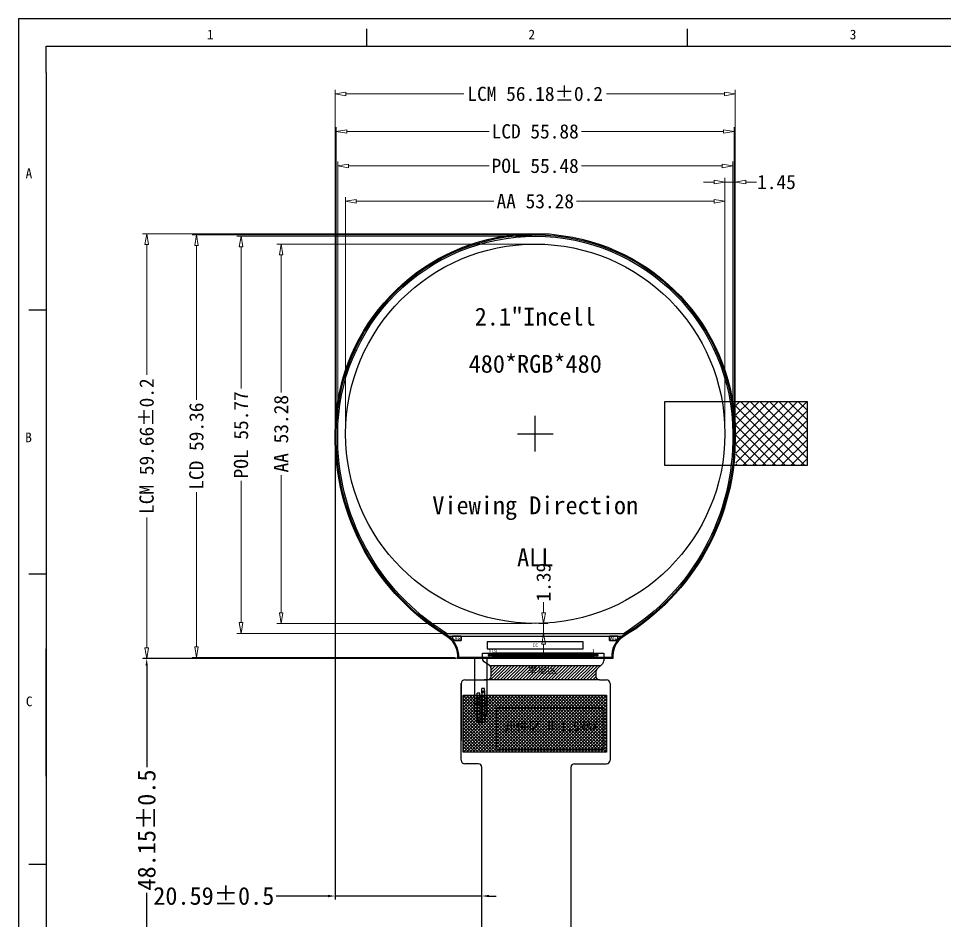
# Model space of a CAD drawing. Header units: millimetres. Extents: x 926 to 2373, y 379 to 806.
# Drawn here: x 1513.6 to 1643.8, y 470.6 to 597.4 of the extents above; entities that cross this region are included whole.
import ezdxf
from ezdxf.enums import TextEntityAlignment as Align

# ---------------------------------------------------------------- set-up
doc = ezdxf.new("R2010")
doc.units = ezdxf.units.MM
doc.layers.add('DIM', color=3, linetype='Continuous', lineweight=20)
for name, color, linetype in [('FPC', 5, 'Continuous'), ('ITO', 3, 'Continuous'), ('LCD', 4, 'Continuous'), ('LCD_FPC', 22, 'Continuous'), ('Y10', 2, 'Continuous'), ('Y8', 6, 'Continuous'), ('标 注', 3, 'Continuous')]:
    doc.layers.add(name, color=color, linetype=linetype)
doc.styles.get("Standard").update_dxf_attribs({"font": 'txt', "bigfont": 'gbcbig.shx'})
doc.styles.add('VIEW 2.5', font='', dxfattribs={"height": 2.5})
doc.styles.add('宋', font='', dxfattribs={"height": 2})
doc.styles.add('宋体', font='')
doc.styles.get('VIEW 2.5').set_extended_font_data('SimSun')
doc.styles.get('宋').set_extended_font_data('SimSun')
doc.styles.get('宋体').set_extended_font_data('SimSun')
doc.dimstyles.new('ISO-25$0', dxfattribs={"dimtxt": 2, "dimasz": 1.5, "dimexe": 0.6, "dimexo": 0.5, "dimgap": 0.2, "dimtad": 0, "dimzin": 1, "dimdsep": 46, "dimtxsty": '宋体', "dimblk": 'CLOSEDBLANK', "dimcen": 2.5, "dimclrd": 3, "dimclre": 3, "dimclrt": 7, "dimadec": 0, "dimazin": 0, "dimtfac": 1, "dimtmove": 0, "dimatfit": 3, "dimldrblk": 'CLOSEDBLANK', "dimfxl": 1, "dimlwd": 5, "dimlwe": 5, "dimarcsym": 0})
doc.dimstyles.new('VIEW 2.5', dxfattribs={"dimtxt": 1, "dimasz": 1, "dimexe": 0.5, "dimexo": 0.2, "dimgap": 0.09, "dimtad": 1, "dimdsep": 46, "dimtxsty": 'VIEW 2.5', "dimcen": 0.09, "dimclrd": 256, "dimclre": 256, "dimclrt": 256, "dimadec": 0, "dimazin": 0, "dimtp": 0.01, "dimtm": 0.01, "dimtfac": 0.6, "dimtmove": 0, "dimatfit": 0, "dimfxl": 1, "dimtolj": 1, "dimtzin": 0, "dimarcsym": 0})

# ---------------------------------------------------------------- blocks, each defined once
blk = doc.blocks.new('_ClosedBlank')
at = {"layer": 'DIM', "color": 0, "linetype": 'Continuous', "lineweight": -2}
for p, q in [((-1, 0.167), (0, 0)), ((-1, 0.167), (-1, -0.167)), ((0, 0), (-1, -0.167))]:
    blk.add_line(p, q, dxfattribs=at)
blk = doc.blocks.new('*D20')
at = {"color": 3, "lineweight": 5, "transparency": 16777216}
for p, q in [((1559.57, 539.61), (1559.57, 572.35)), ((1561.07, 571.75), (1580.41, 571.75)), ((1611.34, 571.75), (1592, 571.75)), ((1612.84, 539.61), (1612.84, 572.35))]:
    blk.add_line(p, q, dxfattribs=at)
at = {"layer": 'Defpoints', "color": 0, "transparency": 16777216}
for p in [(1612.84, 571.75), (1559.57, 539.11), (1612.84, 539.11)]:
    blk.add_point(p, dxfattribs=at)
at = {"color": 3, "lineweight": 5, "transparency": 16777216, "xscale": 1.5, "yscale": 1.5, "zscale": 1.5, "rotation": 180}
blk.add_blockref('_ClosedBlank', (1559.57, 571.75), dxfattribs=at)
at = {"color": 3, "lineweight": 5, "transparency": 16777216, "xscale": 1.5, "yscale": 1.5, "zscale": 1.5}
blk.add_blockref('_ClosedBlank', (1612.84, 571.75), dxfattribs=at)
at = {"color": 7, "transparency": 16777216, "insert": (1586.21, 571.75), "char_height": 2, "attachment_point": 5, "style": '宋体'}
blk.add_mtext('AA 53.28', dxfattribs=at)
blk = doc.blocks.new('*D21')
at = {"color": 3, "lineweight": 5, "transparency": 16777216}
for p, q in [((1558.46, 539.61), (1558.46, 577.32)), ((1613.94, 539.61), (1613.94, 577.32)), ((1559.96, 576.72), (1579.72, 576.72)), ((1612.44, 576.72), (1592.69, 576.72))]:
    blk.add_line(p, q, dxfattribs=at)
at = {"layer": 'Defpoints', "color": 0, "transparency": 16777216}
for p in [(1613.94, 576.72), (1558.46, 539.11), (1613.94, 539.11)]:
    blk.add_point(p, dxfattribs=at)
at = {"color": 3, "lineweight": 5, "transparency": 16777216, "xscale": 1.5, "yscale": 1.5, "zscale": 1.5, "rotation": 180}
blk.add_blockref('_ClosedBlank', (1558.46, 576.72), dxfattribs=at)
at = {"color": 3, "lineweight": 5, "transparency": 16777216, "xscale": 1.5, "yscale": 1.5, "zscale": 1.5}
blk.add_blockref('_ClosedBlank', (1613.94, 576.72), dxfattribs=at)
at = {"color": 7, "transparency": 16777216, "insert": (1586.2, 576.72), "char_height": 2, "attachment_point": 5, "style": '宋体'}
blk.add_mtext('POL 55.48', dxfattribs=at)
blk = doc.blocks.new('*D22')
at = {"color": 3, "lineweight": 5, "transparency": 16777216}
for p, q in [((1558.26, 539.61), (1558.26, 582.16)), ((1614.14, 539.61), (1614.14, 582.16)), ((1559.76, 581.56), (1579.73, 581.56)), ((1612.64, 581.56), (1592.68, 581.56))]:
    blk.add_line(p, q, dxfattribs=at)
at = {"layer": 'Defpoints', "color": 0, "transparency": 16777216}
for p in [(1614.14, 581.56), (1558.26, 539.11), (1614.14, 539.11)]:
    blk.add_point(p, dxfattribs=at)
at = {"color": 3, "lineweight": 5, "transparency": 16777216, "xscale": 1.5, "yscale": 1.5, "zscale": 1.5, "rotation": 180}
blk.add_blockref('_ClosedBlank', (1558.26, 581.56), dxfattribs=at)
at = {"color": 3, "lineweight": 5, "transparency": 16777216, "xscale": 1.5, "yscale": 1.5, "zscale": 1.5}
blk.add_blockref('_ClosedBlank', (1614.14, 581.56), dxfattribs=at)
at = {"color": 7, "transparency": 16777216, "insert": (1586.2, 581.56), "char_height": 2, "attachment_point": 5, "style": '宋体'}
blk.add_mtext('LCD 55.88', dxfattribs=at)
blk = doc.blocks.new('*D23')
at = {"color": 3, "lineweight": 5, "transparency": 16777216}
for p, q in [((1558.11, 539.61), (1558.11, 587.43)), ((1614.29, 539.61), (1614.29, 587.43)), ((1559.61, 586.83), (1576.18, 586.83)), ((1612.79, 586.83), (1596.23, 586.83))]:
    blk.add_line(p, q, dxfattribs=at)
at = {"layer": 'Defpoints', "color": 0, "transparency": 16777216}
for p in [(1558.11, 586.83), (1558.11, 539.11), (1614.29, 539.11)]:
    blk.add_point(p, dxfattribs=at)
at = {"color": 3, "lineweight": 5, "transparency": 16777216, "xscale": 1.5, "yscale": 1.5, "zscale": 1.5, "rotation": 180}
blk.add_blockref('_ClosedBlank', (1558.11, 586.83), dxfattribs=at)
at = {"color": 3, "lineweight": 5, "transparency": 16777216, "xscale": 1.5, "yscale": 1.5, "zscale": 1.5}
blk.add_blockref('_ClosedBlank', (1614.29, 586.83), dxfattribs=at)
at = {"color": 7, "transparency": 16777216, "insert": (1586.2, 586.83), "char_height": 2, "attachment_point": 5, "style": '宋体'}
blk.add_mtext('LCM 56.18%%P0.2', dxfattribs=at)
blk = doc.blocks.new('*D24')
at = {"color": 3, "lineweight": 5, "transparency": 16777216}
for p, q in [((1611.34, 574.45), (1609.84, 574.45)), ((1612.84, 539.61), (1612.84, 575.05)), ((1612.84, 574.45), (1614.29, 574.45)), ((1614.29, 539.61), (1614.29, 575.05)), ((1615.79, 574.45), (1617.29, 574.45))]:
    blk.add_line(p, q, dxfattribs=at)
at = {"layer": 'Defpoints', "color": 0, "transparency": 16777216}
for p in [(1614.29, 574.45), (1612.84, 539.11), (1614.29, 539.11)]:
    blk.add_point(p, dxfattribs=at)
at = {"color": 3, "lineweight": 5, "transparency": 16777216, "xscale": 1.5, "yscale": 1.5, "zscale": 1.5}
blk.add_blockref('_ClosedBlank', (1612.84, 574.45), dxfattribs=at)
at = {"color": 3, "lineweight": 5, "transparency": 16777216, "xscale": 1.5, "yscale": 1.5, "zscale": 1.5, "rotation": 180}
blk.add_blockref('_ClosedBlank', (1614.29, 574.45), dxfattribs=at)
at = {"color": 7, "transparency": 16777216, "insert": (1620.09, 574.45), "char_height": 2, "attachment_point": 5, "style": '宋体'}
blk.add_mtext('1.45', dxfattribs=at)
blk = doc.blocks.new('*D25')
at = {"color": 3, "lineweight": 5, "transparency": 16777216}
for p, q in [((1585.71, 565.75), (1549.92, 565.75)), ((1550.52, 564.25), (1550.52, 544.9)), ((1550.52, 513.97), (1550.52, 533.31)), ((1585.71, 512.47), (1549.92, 512.47))]:
    blk.add_line(p, q, dxfattribs=at)
at = {"layer": 'Defpoints', "color": 0, "transparency": 16777216}
for p in [(1586.21, 565.75), (1550.52, 512.47), (1586.21, 512.47)]:
    blk.add_point(p, dxfattribs=at)
at = {"color": 3, "lineweight": 5, "transparency": 16777216, "xscale": 1.5, "yscale": 1.5, "zscale": 1.5}
for p, rotation in [((1550.52, 565.75), 90), ((1550.52, 512.47), 270)]:
    blk.add_blockref('_ClosedBlank', p, dxfattribs=dict(at, rotation=rotation))
at = {"color": 7, "transparency": 16777216, "insert": (1550.52, 539.11), "char_height": 2, "attachment_point": 5, "rotation": 90, "style": '宋体'}
blk.add_mtext('AA 53.28', dxfattribs=at)
blk = doc.blocks.new('*D26')
at = {"color": 3, "lineweight": 5, "transparency": 16777216}
for p, q in [((1585.71, 566.85), (1544.29, 566.85)), ((1544.89, 565.35), (1544.89, 545.45)), ((1544.89, 512.58), (1544.89, 532.48)), ((1573.24, 511.08), (1544.29, 511.08))]:
    blk.add_line(p, q, dxfattribs=at)
at = {"layer": 'Defpoints', "color": 0, "transparency": 16777216}
for p in [(1544.89, 566.85), (1586.21, 566.85), (1573.74, 511.08)]:
    blk.add_point(p, dxfattribs=at)
at = {"color": 3, "lineweight": 5, "transparency": 16777216, "xscale": 1.5, "yscale": 1.5, "zscale": 1.5}
for p, rotation in [((1544.89, 566.85), 90), ((1544.89, 511.08), 270)]:
    blk.add_blockref('_ClosedBlank', p, dxfattribs=dict(at, rotation=rotation))
at = {"color": 7, "transparency": 16777216, "insert": (1544.89, 538.96), "char_height": 2, "attachment_point": 5, "rotation": 90, "style": '宋体'}
blk.add_mtext('POL 55.77', dxfattribs=at)
blk = doc.blocks.new('*D27')
at = {"color": 3, "lineweight": 5, "transparency": 16777216}
for p, q in [((1585.71, 567.05), (1538.02, 567.05)), ((1538.62, 565.55), (1538.62, 543.85)), ((1538.62, 509.19), (1538.62, 530.89)), ((1574.96, 507.69), (1538.02, 507.69))]:
    blk.add_line(p, q, dxfattribs=at)
at = {"layer": 'Defpoints', "color": 0, "transparency": 16777216}
for p in [(1586.21, 567.05), (1538.62, 507.69), (1575.46, 507.69)]:
    blk.add_point(p, dxfattribs=at)
at = {"color": 3, "lineweight": 5, "transparency": 16777216, "xscale": 1.5, "yscale": 1.5, "zscale": 1.5}
for p, rotation in [((1538.62, 567.05), 90), ((1538.62, 507.69), 270)]:
    blk.add_blockref('_ClosedBlank', p, dxfattribs=dict(at, rotation=rotation))
at = {"color": 7, "transparency": 16777216, "insert": (1538.62, 537.37), "char_height": 2, "attachment_point": 5, "rotation": 90, "style": '宋体'}
blk.add_mtext('LCD 59.36', dxfattribs=at)
blk = doc.blocks.new('*D28')
at = {"color": 3, "lineweight": 5, "transparency": 16777216}
for p, q in [((1585.7, 567.2), (1531.03, 567.2)), ((1531.63, 565.7), (1531.63, 547.39)), ((1531.63, 509.04), (1531.63, 527.35)), ((1574.8, 507.54), (1531.03, 507.54))]:
    blk.add_line(p, q, dxfattribs=at)
at = {"layer": 'Defpoints', "color": 0, "transparency": 16777216}
for p in [(1586.2, 567.2), (1531.63, 507.54), (1575.3, 507.54)]:
    blk.add_point(p, dxfattribs=at)
at = {"color": 3, "lineweight": 5, "transparency": 16777216, "xscale": 1.5, "yscale": 1.5, "zscale": 1.5}
for p, rotation in [((1531.63, 567.2), 90), ((1531.63, 507.54), 270)]:
    blk.add_blockref('_ClosedBlank', p, dxfattribs=dict(at, rotation=rotation))
at = {"color": 7, "transparency": 16777216, "insert": (1531.63, 537.37), "char_height": 2, "attachment_point": 5, "rotation": 90, "style": '宋体'}
blk.add_mtext('LCM 59.66%%P0.2', dxfattribs=at)
blk = doc.blocks.new('zw$2208')
at = {"color": 4}
for p, q in [((0, -2.5), (0, 2.5)), ((-2.5, 0), (2.5, 0))]:
    blk.add_line(p, q, dxfattribs=at)
at = {"layer": 'FPC', "color": 6}
blk.add_line((-12.47, -28.03), (12.47, -28.03), dxfattribs=at)
at = {"layer": 'FPC', "color": 4}
blk.add_line((-12.2, -28.43), (12.2, -28.43), dxfattribs=at)
blk.add_lwpolyline([(12.2, -28.43, 0.256908), (10.74, -31.42), (-10.74, -31.42, 0.256895), (-12.2, -28.43, -0.267647), (-27.94, 0, -0.414214), (0, 27.94, -0.414183), (27.94, 0, -0.268327), (12.2, -28.43)], format="xyb", dxfattribs=at)
at = {"layer": 'FPC', "color": 6}
blk.add_lwpolyline([(-12.47, -28.03, -0.264032), (-27.74, 0, -0.414232), (0, 27.74, -0.414202), (27.74, 0, -0.264698), (12.47, -28.03)], format="xyb", dxfattribs=at)
at = {"layer": 'FPC', "color": 4}
blk.add_circle((0, 0), 26.64, dxfattribs=at)
at = {"layer": 'ITO', "color": 2}
for points in [[(-10.41, -28.43), (-10.41, -29.03), (-10.42, -29.03), (-11.35, -29.03), (-11.36, -29.03), (-11.36, -29.02), (-11.37, -29.01), (-11.38, -29), (-11.38, -28.99), (-11.39, -28.99), (-11.4, -28.98), (-11.4, -28.97), (-11.41, -28.96), (-11.42, -28.95), (-11.42, -28.94), (-11.43, -28.93), (-11.44, -28.93), (-11.45, -28.92), (-11.45, -28.91), (-11.46, -28.9), (-11.47, -28.89), (-11.48, -28.88), (-11.48, -28.88), (-11.49, -28.87), (-11.5, -28.86), (-11.5, -28.85), (-11.51, -28.84), (-11.52, -28.83), (-11.53, -28.83), (-11.53, -28.82), (-11.54, -28.81), (-11.55, -28.8), (-11.56, -28.79), (-11.56, -28.79), (-11.57, -28.78), (-11.58, -28.77), (-11.59, -28.76), (-11.59, -28.75), (-11.6, -28.75), (-11.61, -28.74), (-11.61, -28.73), (-11.61, -28.43), (-10.41, -28.43)], [(10.41, -28.43), (10.41, -29.03), (10.42, -29.03), (11.35, -29.03), (11.35, -29.03), (11.36, -29.02), (11.37, -29.01), (11.37, -29), (11.38, -28.99), (11.39, -28.99), (11.4, -28.98), (11.4, -28.97), (11.41, -28.96), (11.42, -28.95), (11.42, -28.94), (11.43, -28.93), (11.44, -28.93), (11.45, -28.92), (11.45, -28.91), (11.46, -28.9), (11.47, -28.89), (11.47, -28.88), (11.48, -28.88), (11.49, -28.87), (11.5, -28.86), (11.5, -28.85), (11.51, -28.84), (11.52, -28.83), (11.53, -28.83), (11.53, -28.82), (11.54, -28.81), (11.55, -28.8), (11.56, -28.79), (11.56, -28.79), (11.57, -28.78), (11.58, -28.77), (11.59, -28.76), (11.59, -28.75), (11.6, -28.75), (11.61, -28.74), (11.61, -28.73), (11.61, -28.43), (10.41, -28.43)]]:
    blk.add_lwpolyline(points, dxfattribs=at)
at = {"layer": 'Y10'}
for points in [[(-6.73, -30.19), (6.73, -30.19), (6.73, -29.22), (-6.73, -29.22), (-6.73, -30.19)], [(-6.02, -31.32), (-6.02, -30.82), (8.22, -30.82), (8.22, -31.32), (-6.02, -31.32), (-5.94, -31.32), (-5.94, -30.82), (-6.02, -30.82), (-6.02, -31.32)], [(-5.9, -31.32), (-5.82, -31.32), (-5.82, -30.82), (-5.9, -30.82), (-5.9, -31.32)], [(-5.78, -31.32), (-5.7, -31.32), (-5.7, -30.82), (-5.78, -30.82), (-5.78, -31.32)], [(-5.66, -31.32), (-5.58, -31.32), (-5.58, -30.82), (-5.66, -30.82), (-5.66, -31.32)], [(-5.54, -31.32), (-5.46, -31.32), (-5.46, -30.82), (-5.54, -30.82), (-5.54, -31.32)], [(-5.42, -31.32), (-5.34, -31.32), (-5.34, -30.82), (-5.42, -30.82), (-5.42, -31.32)], [(-5.3, -31.32), (-5.22, -31.32), (-5.22, -30.82), (-5.3, -30.82), (-5.3, -31.32)], [(-5.18, -31.32), (-5.1, -31.32), (-5.1, -30.82), (-5.18, -30.82), (-5.18, -31.32)], [(-5.06, -31.32), (-4.98, -31.32), (-4.98, -30.82), (-5.06, -30.82), (-5.06, -31.32)], [(-4.94, -31.32), (-4.86, -31.32), (-4.86, -30.82), (-4.94, -30.82), (-4.94, -31.32)], [(-4.82, -31.32), (-4.74, -31.32), (-4.74, -30.82), (-4.82, -30.82), (-4.82, -31.32)], [(-4.7, -31.32), (-4.62, -31.32), (-4.62, -30.82), (-4.7, -30.82), (-4.7, -31.32)], [(-4.58, -31.32), (-4.5, -31.32), (-4.5, -30.82), (-4.58, -30.82), (-4.58, -31.32)], [(-4.46, -31.32), (-4.38, -31.32), (-4.38, -30.82), (-4.46, -30.82), (-4.46, -31.32)], [(-4.34, -31.32), (-4.26, -31.32), (-4.26, -30.82), (-4.34, -30.82), (-4.34, -31.32)], [(-4.22, -31.32), (-4.14, -31.32), (-4.14, -30.82), (-4.22, -30.82), (-4.22, -31.32)], [(-4.1, -31.32), (-4.02, -31.32), (-4.02, -30.82), (-4.1, -30.82), (-4.1, -31.32)], [(-3.98, -31.32), (-3.9, -31.32), (-3.9, -30.82), (-3.98, -30.82), (-3.98, -31.32)], [(-3.86, -31.32), (-3.78, -31.32), (-3.78, -30.82), (-3.86, -30.82), (-3.86, -31.32)], [(-3.74, -31.32), (-3.66, -31.32), (-3.66, -30.82), (-3.74, -30.82), (-3.74, -31.32)], [(-3.62, -31.32), (-3.54, -31.32), (-3.54, -30.82), (-3.62, -30.82), (-3.62, -31.32)], [(-3.5, -31.32), (-3.42, -31.32), (-3.42, -30.82), (-3.5, -30.82), (-3.5, -31.32)], [(-3.38, -31.32), (-3.3, -31.32), (-3.3, -30.82), (-3.38, -30.82), (-3.38, -31.32)], [(-3.26, -31.32), (-3.18, -31.32), (-3.18, -30.82), (-3.26, -30.82), (-3.26, -31.32)], [(-3.14, -31.32), (-3.06, -31.32), (-3.06, -30.82), (-3.14, -30.82), (-3.14, -31.32)], [(-3.02, -31.32), (-2.94, -31.32), (-2.94, -30.82), (-3.02, -30.82), (-3.02, -31.32)], [(-2.9, -31.32), (-2.82, -31.32), (-2.82, -30.82), (-2.9, -30.82), (-2.9, -31.32)], [(-2.78, -31.32), (-2.7, -31.32), (-2.7, -30.82), (-2.78, -30.82), (-2.78, -31.32)], [(-2.66, -31.32), (-2.58, -31.32), (-2.58, -30.82), (-2.66, -30.82), (-2.66, -31.32)], [(-2.54, -31.32), (-2.46, -31.32), (-2.46, -30.82), (-2.54, -30.82), (-2.54, -31.32)], [(-2.42, -31.32), (-2.34, -31.32), (-2.34, -30.82), (-2.42, -30.82), (-2.42, -31.32)], [(-2.3, -31.32), (-2.22, -31.32), (-2.22, -30.82), (-2.3, -30.82), (-2.3, -31.32)], [(-2.18, -31.32), (-2.1, -31.32), (-2.1, -30.82), (-2.18, -30.82), (-2.18, -31.32)], [(-2.06, -31.32), (-1.98, -31.32), (-1.98, -30.82), (-2.06, -30.82), (-2.06, -31.32)], [(-1.94, -31.32), (-1.86, -31.32), (-1.86, -30.82), (-1.94, -30.82), (-1.94, -31.32)], [(-1.82, -31.32), (-1.74, -31.32), (-1.74, -30.82), (-1.82, -30.82), (-1.82, -31.32)], [(-1.7, -31.32), (-1.62, -31.32), (-1.62, -30.82), (-1.7, -30.82), (-1.7, -31.32)], [(-1.58, -31.32), (-1.5, -31.32), (-1.5, -30.82), (-1.58, -30.82), (-1.58, -31.32)], [(-1.46, -31.32), (-1.38, -31.32), (-1.38, -30.82), (-1.46, -30.82), (-1.46, -31.32)], [(-1.34, -31.32), (-1.26, -31.32), (-1.26, -30.82), (-1.34, -30.82), (-1.34, -31.32)], [(-1.22, -31.32), (-1.14, -31.32), (-1.14, -30.82), (-1.22, -30.82), (-1.22, -31.32)], [(-1.1, -31.32), (-1.02, -31.32), (-1.02, -30.82), (-1.1, -30.82), (-1.1, -31.32)], [(-0.98, -31.32), (-0.9, -31.32), (-0.9, -30.82), (-0.98, -30.82), (-0.98, -31.32)], [(-0.86, -31.32), (-0.78, -31.32), (-0.78, -30.82), (-0.86, -30.82), (-0.86, -31.32)], [(-0.74, -31.32), (-0.66, -31.32), (-0.66, -30.82), (-0.74, -30.82), (-0.74, -31.32)], [(-0.62, -31.32), (-0.54, -31.32), (-0.54, -30.82), (-0.62, -30.82), (-0.62, -31.32)], [(-0.5, -31.32), (-0.42, -31.32), (-0.42, -30.82), (-0.5, -30.82), (-0.5, -31.32)], [(-0.38, -31.32), (-0.3, -31.32), (-0.3, -30.82), (-0.38, -30.82), (-0.38, -31.32)], [(-0.26, -31.32), (-0.18, -31.32), (-0.18, -30.82), (-0.26, -30.82), (-0.26, -31.32)], [(-0.14, -31.32), (-0.06, -31.32), (-0.06, -30.82), (-0.14, -30.82), (-0.14, -31.32)], [(-0.02, -31.32), (0.06, -31.32), (0.06, -30.82), (-0.02, -30.82), (-0.02, -31.32)], [(0.1, -31.32), (0.18, -31.32), (0.18, -30.82), (0.1, -30.82), (0.1, -31.32)], [(0.22, -31.32), (0.3, -31.32), (0.3, -30.82), (0.22, -30.82), (0.22, -31.32)], [(0.34, -31.32), (0.42, -31.32), (0.42, -30.82), (0.34, -30.82), (0.34, -31.32)], [(0.46, -31.32), (0.54, -31.32), (0.54, -30.82), (0.46, -30.82), (0.46, -31.32)], [(0.58, -31.32), (0.66, -31.32), (0.66, -30.82), (0.58, -30.82), (0.58, -31.32)], [(0.7, -31.32), (0.78, -31.32), (0.78, -30.82), (0.7, -30.82), (0.7, -31.32)], [(0.82, -31.32), (0.9, -31.32), (0.9, -30.82), (0.82, -30.82), (0.82, -31.32)], [(0.94, -31.32), (1.02, -31.32), (1.02, -30.82), (0.94, -30.82), (0.94, -31.32)], [(1.06, -31.32), (1.14, -31.32), (1.14, -30.82), (1.06, -30.82), (1.06, -31.32)], [(1.18, -31.32), (1.26, -31.32), (1.26, -30.82), (1.18, -30.82), (1.18, -31.32)], [(1.3, -31.32), (1.38, -31.32), (1.38, -30.82), (1.3, -30.82), (1.3, -31.32)], [(1.42, -31.32), (1.5, -31.32), (1.5, -30.82), (1.42, -30.82), (1.42, -31.32)], [(1.54, -31.32), (1.62, -31.32), (1.62, -30.82), (1.54, -30.82), (1.54, -31.32)], [(1.66, -31.32), (1.74, -31.32), (1.74, -30.82), (1.66, -30.82), (1.66, -31.32)], [(1.78, -31.32), (1.86, -31.32), (1.86, -30.82), (1.78, -30.82), (1.78, -31.32)], [(1.9, -31.32), (1.98, -31.32), (1.98, -30.82), (1.9, -30.82), (1.9, -31.32)], [(2.02, -31.32), (2.1, -31.32), (2.1, -30.82), (2.02, -30.82), (2.02, -31.32)], [(2.14, -31.32), (2.22, -31.32), (2.22, -30.82), (2.14, -30.82), (2.14, -31.32)], [(2.26, -31.32), (2.34, -31.32), (2.34, -30.82), (2.26, -30.82), (2.26, -31.32)], [(2.38, -31.32), (2.46, -31.32), (2.46, -30.82), (2.38, -30.82), (2.38, -31.32)], [(2.5, -31.32), (2.58, -31.32), (2.58, -30.82), (2.5, -30.82), (2.5, -31.32)], [(2.62, -31.32), (2.7, -31.32), (2.7, -30.82), (2.62, -30.82), (2.62, -31.32)], [(2.74, -31.32), (2.82, -31.32), (2.82, -30.82), (2.74, -30.82), (2.74, -31.32)], [(2.86, -31.32), (2.94, -31.32), (2.94, -30.82), (2.86, -30.82), (2.86, -31.32)], [(2.98, -31.32), (3.06, -31.32), (3.06, -30.82), (2.98, -30.82), (2.98, -31.32)], [(3.1, -31.32), (3.18, -31.32), (3.18, -30.82), (3.1, -30.82), (3.1, -31.32)], [(3.22, -31.32), (3.3, -31.32), (3.3, -30.82), (3.22, -30.82), (3.22, -31.32)], [(3.34, -31.32), (3.42, -31.32), (3.42, -30.82), (3.34, -30.82), (3.34, -31.32)], [(3.46, -31.32), (3.54, -31.32), (3.54, -30.82), (3.46, -30.82), (3.46, -31.32)], [(3.58, -31.32), (3.66, -31.32), (3.66, -30.82), (3.58, -30.82), (3.58, -31.32)], [(3.7, -31.32), (3.78, -31.32), (3.78, -30.82), (3.7, -30.82), (3.7, -31.32)], [(3.82, -31.32), (3.9, -31.32), (3.9, -30.82), (3.82, -30.82), (3.82, -31.32)], [(3.94, -31.32), (4.02, -31.32), (4.02, -30.82), (3.94, -30.82), (3.94, -31.32)], [(4.06, -31.32), (4.14, -31.32), (4.14, -30.82), (4.06, -30.82), (4.06, -31.32)], [(4.18, -31.32), (4.26, -31.32), (4.26, -30.82), (4.18, -30.82), (4.18, -31.32)], [(4.3, -31.32), (4.38, -31.32), (4.38, -30.82), (4.3, -30.82), (4.3, -31.32)], [(4.42, -31.32), (4.5, -31.32), (4.5, -30.82), (4.42, -30.82), (4.42, -31.32)], [(4.54, -31.32), (4.62, -31.32), (4.62, -30.82), (4.54, -30.82), (4.54, -31.32)], [(4.66, -31.32), (4.74, -31.32), (4.74, -30.82), (4.66, -30.82), (4.66, -31.32)], [(4.78, -31.32), (4.86, -31.32), (4.86, -30.82), (4.78, -30.82), (4.78, -31.32)], [(4.9, -31.32), (4.98, -31.32), (4.98, -30.82), (4.9, -30.82), (4.9, -31.32)], [(5.02, -31.32), (5.1, -31.32), (5.1, -30.82), (5.02, -30.82), (5.02, -31.32)], [(5.14, -31.32), (5.22, -31.32), (5.22, -30.82), (5.14, -30.82), (5.14, -31.32)], [(5.26, -31.32), (5.34, -31.32), (5.34, -30.82), (5.26, -30.82), (5.26, -31.32)], [(5.38, -31.32), (5.46, -31.32), (5.46, -30.82), (5.38, -30.82), (5.38, -31.32)], [(5.5, -31.32), (5.58, -31.32), (5.58, -30.82), (5.5, -30.82), (5.5, -31.32)], [(5.62, -31.32), (5.7, -31.32), (5.7, -30.82), (5.62, -30.82), (5.62, -31.32)], [(5.74, -31.32), (5.82, -31.32), (5.82, -30.82), (5.74, -30.82), (5.74, -31.32)], [(5.86, -31.32), (5.94, -31.32), (5.94, -30.82), (5.86, -30.82), (5.86, -31.32)], [(5.98, -31.32), (6.06, -31.32), (6.06, -30.82), (5.98, -30.82), (5.98, -31.32)], [(6.1, -31.32), (6.18, -31.32), (6.18, -30.82), (6.1, -30.82), (6.1, -31.32)], [(6.22, -31.32), (6.3, -31.32), (6.3, -30.82), (6.22, -30.82), (6.22, -31.32)], [(6.34, -31.32), (6.42, -31.32), (6.42, -30.82), (6.34, -30.82), (6.34, -31.32)], [(6.46, -31.32), (6.54, -31.32), (6.54, -30.82), (6.46, -30.82), (6.46, -31.32)], [(6.58, -31.32), (6.66, -31.32), (6.66, -30.82), (6.58, -30.82), (6.58, -31.32)], [(6.7, -31.32), (6.78, -31.32), (6.78, -30.82), (6.7, -30.82), (6.7, -31.32)], [(6.82, -31.32), (6.9, -31.32), (6.9, -30.82), (6.82, -30.82), (6.82, -31.32)], [(6.94, -31.32), (7.02, -31.32), (7.02, -30.82), (6.94, -30.82), (6.94, -31.32)], [(7.06, -31.32), (7.14, -31.32), (7.14, -30.82), (7.06, -30.82), (7.06, -31.32)], [(7.18, -31.32), (7.26, -31.32), (7.26, -30.82), (7.18, -30.82), (7.18, -31.32)], [(7.3, -31.32), (7.38, -31.32), (7.38, -30.82), (7.3, -30.82), (7.3, -31.32)], [(7.42, -31.32), (7.5, -31.32), (7.5, -30.82), (7.42, -30.82), (7.42, -31.32)], [(7.54, -31.32), (7.62, -31.32), (7.62, -30.82), (7.54, -30.82), (7.54, -31.32)], [(7.66, -31.32), (7.74, -31.32), (7.74, -30.82), (7.66, -30.82), (7.66, -31.32)], [(7.78, -31.32), (7.86, -31.32), (7.86, -30.82), (7.78, -30.82), (7.78, -31.32)], [(7.9, -31.32), (7.98, -31.32), (7.98, -30.82), (7.9, -30.82), (7.9, -31.32)], [(8.02, -31.32), (8.1, -31.32), (8.1, -30.82), (8.02, -30.82), (8.02, -31.32)], [(8.14, -31.32), (8.22, -31.32), (8.22, -30.82), (8.14, -30.82), (8.14, -31.32)]]:
    blk.add_lwpolyline(points, dxfattribs=at)
at = {"layer": 'Y8', "color": 2}
for points in [[(-11.61, -28.44), (-11.61, -28.73), (-11.61, -28.74), (-11.6, -28.75), (-11.59, -28.75), (-11.59, -28.76), (-11.58, -28.77), (-11.57, -28.78), (-11.56, -28.79), (-11.56, -28.79), (-11.55, -28.8), (-11.54, -28.81), (-11.53, -28.82), (-11.53, -28.83), (-11.52, -28.83), (-11.51, -28.84), (-11.5, -28.85), (-11.5, -28.86), (-11.49, -28.87), (-11.48, -28.88), (-11.48, -28.88), (-11.47, -28.89), (-11.46, -28.9), (-11.45, -28.91), (-11.45, -28.92), (-11.44, -28.93), (-11.43, -28.93), (-11.42, -28.94), (-11.42, -28.95), (-11.41, -28.96), (-11.4, -28.97), (-11.4, -28.98), (-11.39, -28.99), (-11.38, -28.99), (-11.38, -29), (-11.37, -29.01), (-11.36, -29.02), (-11.36, -29.03), (-11.35, -29.03), (-10.42, -29.03), (-10.41, -29.03), (-10.41, -28.44), (-10.42, -28.43), (-11.61, -28.43), (-11.61, -28.44)], [(11.61, -28.44), (11.61, -28.73), (11.61, -28.74), (11.6, -28.75), (11.59, -28.75), (11.59, -28.76), (11.58, -28.77), (11.57, -28.78), (11.56, -28.79), (11.56, -28.79), (11.55, -28.8), (11.54, -28.81), (11.53, -28.82), (11.53, -28.83), (11.52, -28.83), (11.51, -28.84), (11.5, -28.85), (11.5, -28.86), (11.49, -28.87), (11.48, -28.88), (11.47, -28.88), (11.47, -28.89), (11.46, -28.9), (11.45, -28.91), (11.45, -28.92), (11.44, -28.93), (11.43, -28.93), (11.42, -28.94), (11.42, -28.95), (11.41, -28.96), (11.4, -28.97), (11.4, -28.98), (11.39, -28.99), (11.38, -28.99), (11.37, -29), (11.37, -29.01), (11.36, -29.02), (11.35, -29.03), (11.35, -29.03), (10.42, -29.03), (10.41, -29.03), (10.41, -28.44), (10.42, -28.43), (11.61, -28.43), (11.61, -28.44)]]:
    blk.add_lwpolyline(points, dxfattribs=at)
at = {"layer": 'Y8'}
for points in [[(-6.62, -31.12), (-6.02, -31.12), (-6.02, -31.02), (-6.62, -31.02), (-6.62, -31.12)], [(-6.52, -31.22), (-6.42, -31.22), (-6.42, -30.92), (-6.52, -30.92), (-6.52, -31.22)], [(8.22, -31.12), (8.82, -31.12), (8.82, -31.02), (8.22, -31.02), (8.22, -31.12)], [(8.62, -31.22), (8.72, -31.22), (8.72, -30.92), (8.62, -30.92), (8.62, -31.22)]]:
    blk.add_lwpolyline(points, dxfattribs=at)
at = {"layer": 'LCD', "color": 4, "style": '宋体'}
for s, p in [('2.1"Incell', (0, 16.45)), ('480*RGB*480', (0, 9.82)), ('Viewing Direction', (0, -10.05)), ('ALL', (0, -17.35))]:
    blk.add_text(s, height=2.5, dxfattribs=at).set_placement(p, align=Align.MIDDLE_CENTER)
at = {"layer": 'Y10', "color": 2, "style": '宋体'}
for p in [(-10.92, -28.71), (10.92, -28.73)]:
    blk.add_text('AG', height=0.504, dxfattribs=at).set_placement(p, align=Align.MIDDLE_CENTER)
at = {"layer": 'Y10', "style": '宋体'}
blk.add_text('IC', height=0.5, dxfattribs=at).set_placement((0, -29.71), align=Align.MIDDLE_CENTER)
at = {"layer": 'Y10', "color": 1, "style": '宋体'}
for s, p in [('119', (-5.97, -30.53)), ('1', (8.19, -30.53))]:
    blk.add_text(s, height=0.5, dxfattribs=at).set_placement(p, align=Align.MIDDLE_CENTER)
at = {"layer": 'Y10'}
blk.add_text('FPC', height=0.3, dxfattribs=at).set_placement((1.1, -31.07), align=Align.MIDDLE_CENTER)
blk = doc.blocks.new('*D29')
at = {"layer": 'Defpoints', "color": 0, "transparency": 16777216}
for p in [(1575.3, 507.54), (1531.63, 459.39), (1579.05, 459.39)]:
    blk.add_point(p, dxfattribs=at)
at = {"layer": 'DIM', "color": 3, "lineweight": -2, "transparency": 16777216}
for p, q in [((1575.1, 507.54), (1531.13, 507.54)), ((1531.63, 506.54), (1531.63, 492.27)), ((1531.63, 460.39), (1531.63, 474.66)), ((1578.85, 459.39), (1531.13, 459.39))]:
    blk.add_line(p, q, dxfattribs=at)
at = {"layer": 'DIM', "color": 3, "transparency": 16777216}
for points in [[(1531.46, 506.54), (1531.79, 506.54), (1531.63, 507.54)], [(1531.46, 460.39), (1531.79, 460.39), (1531.63, 459.39)]]:
    blk.add_solid(points, dxfattribs=at)
at = {"layer": 'DIM', "color": 7, "transparency": 16777216, "insert": (1531.63, 483.46), "char_height": 2.5, "attachment_point": 5, "rotation": 90, "style": '宋体'}
blk.add_mtext('\\A1;48.15±0.5', dxfattribs=at)
blk = doc.blocks.new('*D30')
at = {"layer": 'Defpoints', "color": 0, "transparency": 16777216}
for p in [(1558.11, 539.11), (1578.71, 474.19), (1578.71, 474.19)]:
    blk.add_point(p, dxfattribs=at)
at = {"layer": 'DIM', "color": 3, "lineweight": -2, "transparency": 16777216}
for p, q in [((1558.11, 538.91), (1558.11, 473.69)), ((1557.11, 474.19), (1549.82, 474.19)), ((1578.71, 474.19), (1558.11, 474.19)), ((1578.71, 474.39), (1578.71, 474.69)), ((1579.71, 474.19), (1580.71, 474.19))]:
    blk.add_line(p, q, dxfattribs=at)
at = {"layer": 'DIM', "color": 3, "transparency": 16777216}
for points in [[(1557.11, 474.36), (1557.11, 474.02), (1558.11, 474.19)], [(1579.71, 474.36), (1579.71, 474.02), (1578.71, 474.19)]]:
    blk.add_solid(points, dxfattribs=at)
at = {"layer": 'DIM', "color": 7, "transparency": 16777216, "insert": (1541.05, 474.19), "char_height": 2.5, "attachment_point": 5, "style": '宋体'}
blk.add_mtext('\\A1;20.59±0.5', dxfattribs=at)
blk = doc.blocks.new('*D78')
at = {"color": 3, "lineweight": 5, "transparency": 16777216}
for p, q in [((1587.38, 513.97), (1587.38, 515.47)), ((1586.71, 512.47), (1587.98, 512.47)), ((1587.38, 511.08), (1587.38, 512.47)), ((1586.71, 511.08), (1587.98, 511.08)), ((1587.38, 509.58), (1587.38, 508.08))]:
    blk.add_line(p, q, dxfattribs=at)
at = {"layer": 'Defpoints', "color": 0, "transparency": 16777216}
for p in [(1586.21, 512.47), (1587.38, 512.47), (1586.21, 511.08)]:
    blk.add_point(p, dxfattribs=at)
at = {"color": 3, "lineweight": 5, "transparency": 16777216, "xscale": 1.5, "yscale": 1.5, "zscale": 1.5}
for p, rotation in [((1587.38, 512.47), 270), ((1587.38, 511.08), 90)]:
    blk.add_blockref('_ClosedBlank', p, dxfattribs=dict(at, rotation=rotation))
at = {"color": 7, "transparency": 16777216, "insert": (1587.38, 518.27), "char_height": 2, "attachment_point": 5, "rotation": 90, "style": '宋体'}
blk.add_mtext('1.39', dxfattribs=at)

msp = doc.modelspace()

# ---------------------------------------------------------------- hatches: boundary and pattern name
h = msp.add_hatch()
h.set_pattern_fill('ANSI37', color=1, scale=0.3)
h.set_pattern_definition([(45, (-6534.5816, 9178.2237), (-0.67351921, 0.67351921), []), (135, (-6534.5816, 9178.2237), (-0.67351921, -0.67351921), [])])
h.paths.add_polyline_path([(1614.3883, 534.6588), (1624.3883, 534.6588), (1624.3883, 543.6588), (1614.3883, 543.6588)])
h = msp.add_hatch()
h.set_pattern_fill('ANSI31', color=256, scale=0.1, style=0)
h.paths.add_polyline_path([(1594.7245, 505.6951, -0.19891237), (1594.871, 506.0487), (1595.4046, 506.5823), (1579.7729, 506.5823, -0.2567888), (1580.0051, 506.1601), (1580.0051, 505.0387, -0.41421356), (1579.5051, 504.5387), (1595.2245, 504.5387, -0.41421356), (1594.7245, 505.0387)])
h.paths.add_polyline_path([(1584.9227, 506.6792), (1589.5233, 506.6792), (1589.5233, 504.8552), (1584.9227, 504.8552)], flags=9)
h = msp.add_hatch()
h.set_pattern_fill('ANSI37', color=2, scale=0.1)
h.set_pattern_definition([(45, (0, 10.29578), (-0.224506403, 0.224506403), []), (135, (0, 10.29578), (-0.224506403, -0.224506403), [])])
h.paths.add_polyline_path([(1596.208, 494.4086), (1585.4301, 494.4086), (1578.9051, 494.4086), (1576.0884, 494.4086), (1576.0884, 502.411), (1596.208, 502.411)])

# ---------------------------------------------------------------- linework, layer by layer
at = {"color": 7, "linetype": 'Continuous'}
for q in [(1791.6584, 597.4191), (1513.6285, 404.2615)]:
    msp.add_line((1513.6285, 597.4191), q, dxfattribs=at)
at = {"linetype": 'Continuous'}
for p, q in [((1562.5715, 593.517), (1562.5715, 595.9558)), ((1607.6124, 593.517), (1607.6124, 595.9558)), ((1517.5306, 593.517), (1787.7563, 593.517)), ((1517.5306, 589.8263), (1517.5306, 593.517)), ((1517.5306, 589.8263), (1517.5306, 404.473)), ((1517.5306, 556.4463), (1515.0918, 556.4463)), ((1517.5306, 519.3756), (1515.0918, 519.3756)), ((1517.5306, 478.6143), (1515.0918, 478.6143))]:
    msp.add_line(p, q, dxfattribs=at)
at = {"color": 30}
for p, q in [((1578.7845, 507.4843), (1578.7845, 508.2887)), ((1578.7845, 508.2887), (1595.8245, 508.2887)), ((1595.8245, 508.2887), (1595.8245, 507.2094)), ((1579.7729, 506.5823), (1579.0167, 507.0621)), ((1579.7729, 506.5823), (1595.4046, 506.5823)), ((1595.6781, 506.8558), (1594.871, 506.0487)), ((1580.0051, 505.0387), (1580.0051, 506.1601)), ((1594.7245, 505.6951), (1594.7245, 505.0387)), ((1575.8007, 493.2621), (1575.8007, 504.0387)), ((1575.8007, 504.0387), (1575.8007, 496.0341)), ((1576.3007, 504.5387), (1579.5051, 504.5387)), ((1595.2245, 504.5387), (1596.208, 504.5387)), ((1596.708, 504.0387), (1596.708, 493.2621)), ((1578.2051, 492.7621), (1576.3007, 492.7621)), ((1578.7051, 459.5893), (1578.7051, 492.2621)), ((1591.2051, 492.2621), (1591.2051, 459.5893)), ((1591.7051, 492.7621), (1596.208, 492.7621))]:
    msp.add_line(p, q, dxfattribs=at)
at = {"color": 7}
msp.add_lwpolyline([(1604.3883, 543.6588), (1624.3883, 543.6588), (1624.3883, 534.6588), (1604.3883, 534.6588)], close=True, dxfattribs=at)
at = {"color": 2}
msp.add_lwpolyline([(1596.208, 494.4086), (1585.4301, 494.4086), (1585.4301, 494.4086), (1578.9051, 494.4086), (1578.9051, 494.4086), (1576.0884, 494.4086), (1576.0884, 502.411), (1596.208, 502.411), (1596.208, 494.4086)], dxfattribs=at)
for points in [[(1578.0751, 501.8298), (1578.4251, 501.8298), (1578.4251, 498.5388), (1578.0751, 498.5388)], [(1578.7251, 501.8298), (1579.0751, 501.8298), (1579.0751, 498.5388), (1578.7251, 498.5388)], [(1580.8338, 500.6046), (1595.708, 500.6046), (1595.708, 494.7621), (1580.8338, 494.7621)]]:
    msp.add_lwpolyline(points, close=True)
at = {"color": 30}
for centre, start, end in [((1579.2845, 507.4843), 180, 237.606975), ((1579.5051, 506.1601), 360, 57.606975), ((1595.3245, 507.2094), 315, 0), ((1595.2245, 505.6951), 135, 180), ((1576.3007, 504.0387), 90, 180), ((1579.5051, 505.0387), 270, 0), ((1595.2245, 505.0387), 180, 270), ((1596.208, 504.0387), 360, 90), ((1576.3007, 493.2621), 180, 270), ((1578.2051, 492.2621), 0, 90), ((1591.7051, 492.2621), 90, 180), ((1596.208, 493.2621), 270, 0)]:
    msp.add_arc(centre, 0.5, start, end, dxfattribs=at)
at = {"layer": 'FPC', "color": 5}
msp.add_line((1595.2245, 504.5387), (1579.0977, 504.5387), dxfattribs=at)
at = {"layer": 'FPC', "color": 7}
msp.add_lwpolyline([(1590.1868, 566.9148, -0.37309655), (1614.2945, 539.1102, -0.26826899), (1598.485, 510.553, 0.2692374), (1597.1084, 507.5387), (1575.3007, 507.5387, 0.26924985), (1573.924, 510.5531, -0.26759086), (1558.1145, 539.11, -0.37314472), (1582.2234, 566.9148), (1584.2051, 567.1987), (1588.2051, 567.1987)], format="xyb", close=True, dxfattribs=at)
msp.add_lwpolyline([(1590.1868, 566.9148, -0.37309655), (1614.2945, 539.1102, -0.26826899), (1598.485, 510.553, 0.2692374), (1597.1084, 507.5387), (1575.3007, 507.5387, 0.26924985), (1573.924, 510.5531, -0.26759086), (1558.1145, 539.11, -0.37314472), (1582.2234, 566.9148), (1584.2051, 567.1987), (1588.2051, 567.1987)], format="xyb", close=True, dxfattribs=at)
at = {"layer": 'LCD_FPC', "color": 30}
for p, q in [((1577.7331, 499.8387), (1577.7331, 507.4889)), ((1579.3931, 507.4889), (1579.3931, 499.8387)), ((1578.4131, 502.6669), (1578.0631, 502.6669)), ((1578.0631, 502.3497), (1578.0631, 502.6669)), ((1578.4131, 502.3497), (1578.4131, 502.6669)), ((1579.0631, 503.3481), (1578.7131, 503.3481)), ((1578.7131, 503.031), (1578.7131, 503.3481)), ((1578.7131, 502.6739), (1578.7131, 501.0244)), ((1579.0631, 503.031), (1579.0631, 503.3481)), ((1579.0631, 502.6739), (1579.0631, 501.0244)), ((1577.7331, 501.1387), (1577.9745, 501.2918)), ((1578.0631, 501.9926), (1578.0631, 500.3431)), ((1578.2844, 501.2986), (1578.4104, 501.2263)), ((1578.4131, 501.9926), (1578.4131, 500.3431)), ((1578.7141, 501.2294), (1578.8246, 501.2957)), ((1579.1342, 501.2952), (1579.3931, 501.1387)), ((1578.0631, 499.986), (1578.0631, 499.5387)), ((1578.4131, 499.986), (1578.4131, 499.5387)), ((1578.7131, 500.6673), (1578.7131, 499.5387)), ((1579.0631, 500.6673), (1579.0631, 499.5387)), ((1578.0331, 499.5387), (1578.1131, 499.5387)), ((1578.3631, 499.5387), (1578.7631, 499.5387)), ((1579.0131, 499.5387), (1579.0931, 499.5387))]:
    msp.add_line(p, q, dxfattribs=at)
for centre in [(1578.8881, 502.8524), (1578.2381, 502.1712), (1578.2381, 500.1646), (1578.8881, 500.8458)]:
    msp.add_circle(centre, 0.125, dxfattribs=at)
for centre, radius, start, end in [((1578.8881, 502.8524), 0.25, 134.427004, 225.572996), ((1578.8881, 502.8524), 0.25, 314.427004, 45.572996), ((1578.1351, 501.0384), 0.3, 60.15485, 122.377972), ((1578.2381, 502.1712), 0.25, 134.427004, 225.572996), ((1578.2381, 502.1712), 0.25, 314.427004, 45.572996), ((1578.979, 501.0385), 0.3, 58.849839, 120.980585), ((1578.2381, 500.1646), 0.25, 134.427004, 225.572996), ((1578.5597, 501.4866), 0.3, 240.15485, 300.980585), ((1578.2381, 500.1646), 0.25, 314.427004, 45.572996), ((1578.8881, 500.8458), 0.25, 134.427004, 225.572996), ((1578.8881, 500.8458), 0.25, 314.427004, 45.572996), ((1578.0331, 499.8387), 0.3, 180, 270), ((1578.2381, 499.5387), 0.125, 0, 180), ((1578.8881, 499.5387), 0.125, 0, 180), ((1579.0931, 499.8387), 0.3, 270, 0)]:
    msp.add_arc(centre, radius, start, end, dxfattribs=at)
at = {"layer": '标 注', "color": 0}
msp.add_line((1517.5306, 491.0181), (1517.5306, 508.908), dxfattribs=at)

# ---------------------------------------------------------------- block references
at = {"layer": 'FPC', "color": 6}
msp.add_blockref('zw$2208', (1586.2051, 539.1088), dxfattribs=at)

# ---------------------------------------------------------------- texts
at = {"color": 4, "linetype": 'Continuous', "style": '宋体'}
for s, p in [('1', (1540.0929, 594.4927)), ('2', (1585.2507, 594.4927)), ('3', (1630.3818, 594.4968)), ('A', (1514.6186, 575.0011)), ('B', (1514.5718, 537.9186)), ('C', (1514.6626, 500.8416))]:
    msp.add_text(s, height=1.3658, dxfattribs=at).set_placement(p)
at = {"layer": 'FPC', "color": 4, "insert": (1585.1727, 506.4292), "char_height": 1, "width": 7.306509, "attachment_point": 1}
msp.add_mtext('{\\fSimSun|b0|i0|c134|p2;单层区}', dxfattribs=at)
at = {"layer": 'FPC', "color": 7, "lineweight": 5, "char_height": 0.4, "width": 0.62014, "style": '宋'}
for s, insert, attachment_point in [('A', (1578.0717, 499.2212), 1), ('A', (1578.2181, 499.0214), 5), ('K', (1579.061, 499.2212), 3), ('K', (1578.9441, 499.0214), 5)]:
    msp.add_mtext(s, dxfattribs=dict(at, insert=insert, attachment_point=attachment_point))
at = {"layer": 'FPC', "color": 6, "insert": (1588.3897, 497.9491), "char_height": 1.3, "attachment_point": 5}
msp.add_mtext('{\\fSimSun|b0|i0|c134|p2;\\C1;元件区 H=1.5MAX}', dxfattribs=at)

# ---------------------------------------------------------------- dimensions: what is measured, and where the dimension line sits
at = {"color": 2}
for base, p1, p2, text, picture, middle in [((1558.1145, 586.8338), (1614.2945, 539.1102), (1558.1145, 539.11), 'LCM <>%%P0.2', '*D23', (1586.2045, 586.8338)), ((1614.1445, 581.563), (1558.2645, 539.1088), (1614.1445, 539.1088), 'LCD <>', '*D22', (1586.2045, 581.563)), ((1613.9445, 576.7243), (1558.4645, 539.107), (1613.9445, 539.107), 'POL <>', '*D21', (1586.2045, 576.7243)), ((1612.8447, 571.7491), (1559.5655, 539.1088), (1612.8447, 539.1088), 'AA <>', '*D20', (1586.2051, 571.7491))]:
    dim = msp.add_linear_dim(base=base, p1=p1, p2=p2, text=text, dimstyle='ISO-25$0', dxfattribs=at)
    dim.commit()
    dim.dimension.update_dxf_attribs({"geometry": picture, "text_midpoint": middle, "dimtype": 160})
dim = msp.add_linear_dim(base=(1614.2945, 574.4467), p1=(1612.8447, 539.1088), p2=(1614.2945, 539.1102), dimstyle='ISO-25$0', override={"dimclrt": 7}, dxfattribs=at)
dim.commit()
dim.dimension.update_dxf_attribs({"geometry": '*D24', "text_midpoint": (1620.089, 574.4467)})
for base, p1, p2, text, picture, middle in [((1531.6271, 507.539), (1586.2045, 567.1987), (1575.3007, 507.539), 'LCM <>%%P0.2', '*D28', (1531.6271, 537.3689)), ((1538.617, 507.6887), (1586.2051, 567.0487), (1575.4622, 507.6887), 'LCD <>', '*D27', (1538.617, 537.3687)), ((1544.8896, 566.8487), (1573.7354, 511.0787), (1586.2051, 566.8487), 'POL <>', '*D26', (1544.8896, 538.9637)), ((1550.5177, 512.4692), (1586.2051, 565.7485), (1586.2051, 512.4692), 'AA <>', '*D25', (1550.5177, 539.1088))]:
    dim = msp.add_linear_dim(base=base, p1=p1, p2=p2, angle=90, text=text, dimstyle='ISO-25$0', override={"dimclrt": 7}, dxfattribs=at)
    dim.commit()
    dim.dimension.update_dxf_attribs({"geometry": picture, "text_midpoint": middle})
dim = msp.add_linear_dim(base=(1587.3755, 512.4692), p1=(1586.2051, 511.0787), p2=(1586.2051, 512.4692), angle=90, dimstyle='ISO-25$0')
dim.commit()
dim.dimension.update_dxf_attribs({"geometry": '*D78', "text_midpoint": (1587.3755, 518.2748)})
at = {"layer": 'DIM'}
dim = msp.add_linear_dim(base=(1578.7051, 474.1907), p1=(1558.1145, 539.11), p2=(1578.7051, 474.1907), text='<>±0.5', dimstyle='VIEW 2.5', override={"dimtxt": 2.5, "dimtad": 0, "dimzin": 0, "dimtxsty": '宋体', "dimclrd": 3, "dimclre": 3, "dimclrt": 7}, dxfattribs=at)
dim.commit()
dim.dimension.update_dxf_attribs({"geometry": '*D30', "text_midpoint": (1541.0463, 474.1907), "dimtype": 160})
dim = msp.add_linear_dim(base=(1531.6271, 459.3893), p1=(1575.3007, 507.5387), p2=(1579.0451, 459.3893), angle=90, text='<>±0.5', dimstyle='VIEW 2.5', override={"dimtxt": 2.5, "dimtad": 0, "dimzin": 0, "dimtxsty": '宋体', "dimclrd": 3, "dimclre": 3, "dimclrt": 7}, dxfattribs=at)
dim.commit()
dim.dimension.update_dxf_attribs({"geometry": '*D29', "text_midpoint": (1531.6271, 483.464)})

doc.saveas('drawing.dxf')
